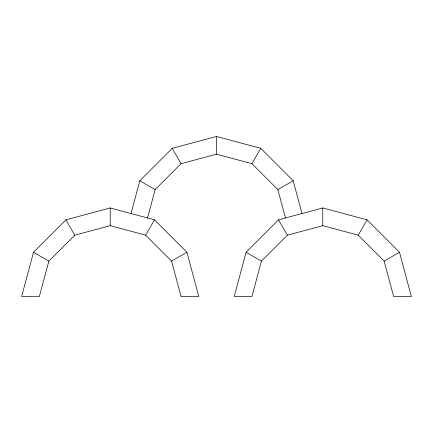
<?xml version="1.0" encoding="UTF-8"?>
<svg xmlns="http://www.w3.org/2000/svg" width="433" height="433" viewBox="0 0 433 433"><rect width="100%" height="100%" fill="white"/><g stroke="black" fill="none" stroke-linecap="round" stroke-linejoin="round"><path stroke-width="0.65" d="M33.514 252.244L21.65 296.529L39.365 296.529L48.859 261.104L74.79 235.168L110.22 225.674L145.645 235.168L171.582 261.104L181.075 296.529L198.785 296.529L186.921 252.244L154.5 219.829L110.22 207.959L65.935 219.829L33.514 252.244L48.859 261.104M131.015 213.534L139.799 180.756L172.215 148.335L216.5 136.471L260.785 148.335L293.201 180.756L301.985 213.534M147.539 217.961L155.138 189.611L181.075 163.679L216.5 154.186L251.925 163.679L277.862 189.611L285.461 217.961M246.079 252.244L234.215 296.529L251.925 296.529L261.418 261.104L287.355 235.168L322.78 225.674L358.21 235.168L384.141 261.104L393.635 296.529L411.35 296.529L399.486 252.244L367.065 219.829L322.78 207.959L278.5 219.829L246.079 252.244L261.418 261.104M145.645 235.168L154.5 219.829M251.925 163.679L260.785 148.335M358.21 235.168L367.065 219.829M277.862 189.611L293.201 180.756M171.582 261.104L186.921 252.244M384.141 261.104L399.486 252.244M139.799 180.756L155.138 189.611M278.5 219.829L287.355 235.168M172.215 148.335L181.075 163.679M65.935 219.829L74.79 235.168M322.78 207.959L322.78 225.674M216.5 136.471L216.5 154.186M110.22 207.959L110.22 225.674"/></g></svg>
